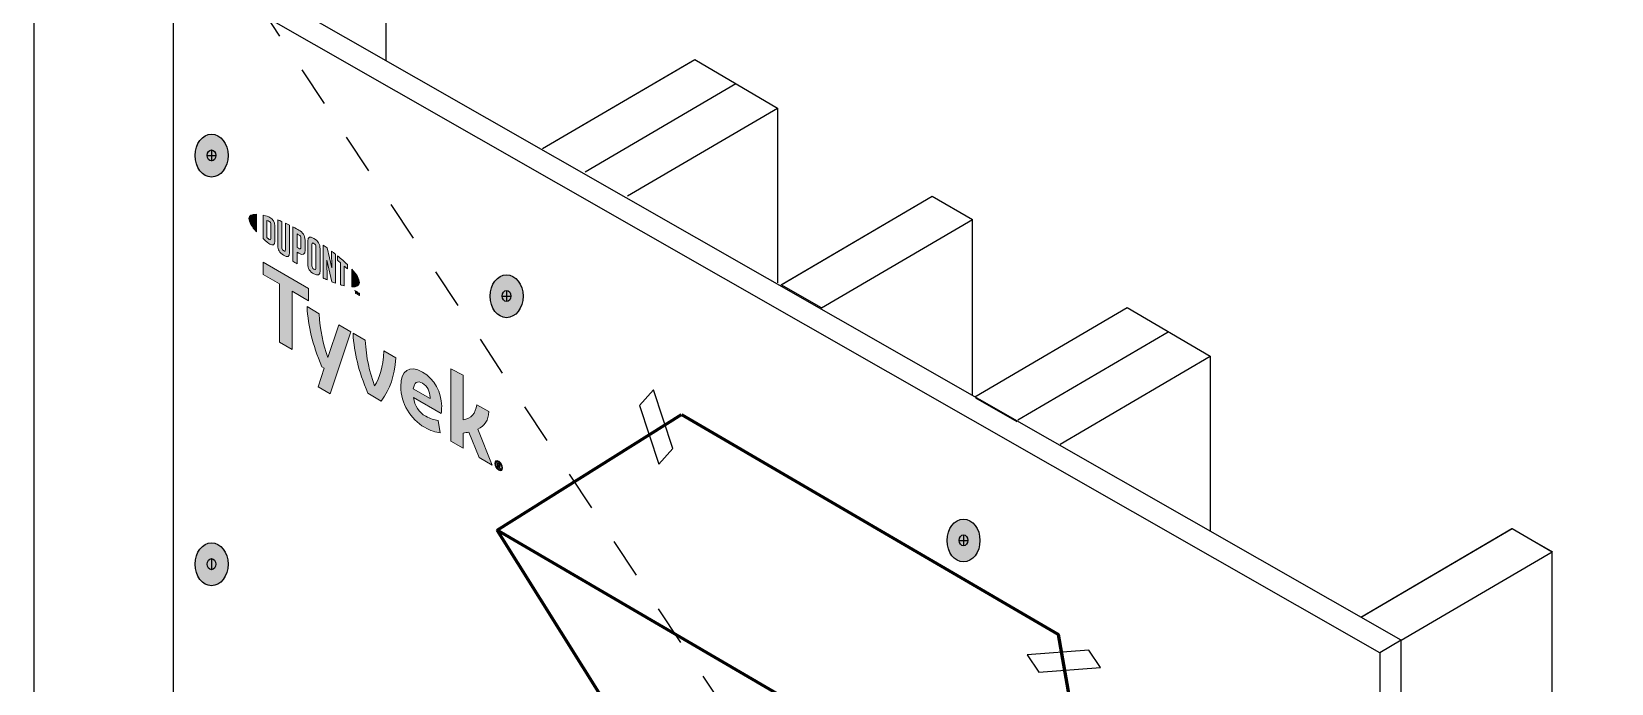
# Model space of a CAD drawing. Extents: x -1279 to 5791, y -3809 to 1769.
# Drawn here: x -821.6 to -469.6, y -1596.8 to -1451.6 of the extents above; entities that cross this region are included whole.
import ezdxf

# ---------------------------------------------------------------- set-up
doc = ezdxf.new("R2010")
doc.units = 0
doc.header["$MEASUREMENT"] = 0
doc.linetypes.add('AI-Linetype-28', pattern=[27, 18, -9])
doc.linetypes.add('AI-Linetype-30', pattern=[18, 9, -9])
for name, color, linetype, lineweight in [('G-ANNO-TTLB', 7, 'Continuous', 0), ('TYVEK', 7, 'Continuous', 0), ('X-REF - TRACED', 7, 'Continuous', 0)]:
    doc.layers.add(name, color=color, linetype=linetype, lineweight=lineweight)

# ---------------------------------------------------------------- blocks, each defined once
blk = doc.blocks.new('Block_166')
at = {"layer": 'TYVEK', "true_color": 0x003b71, "transparency": 33554687}
h = blk.add_hatch(color=156, dxfattribs=at)
h.dxf.hatch_style = 2
edge = h.paths.add_edge_path()
edge.add_ellipse((-781.47, -1479.2), major_axis=(0, 4.78), ratio=0.766948, start_angle=0, end_angle=360)
h = blk.add_hatch(color=156, dxfattribs=at)
h.dxf.hatch_style = 2
edge = h.paths.add_edge_path()
edge.add_ellipse((-715.75, -1510.53), major_axis=(0, 4.78), ratio=0.766948, start_angle=0, end_angle=360)
h = blk.add_hatch(color=156, dxfattribs=at)
h.dxf.hatch_style = 2
edge = h.paths.add_edge_path()
edge.add_ellipse((-613.96, -1564.95), major_axis=(0, 4.78), ratio=0.766948, start_angle=0, end_angle=360)
h = blk.add_hatch(color=156, dxfattribs=at)
h.dxf.hatch_style = 2
edge = h.paths.add_edge_path()
edge.add_ellipse((-781.47, -1570.25), major_axis=(0, 4.78), ratio=0.766948, start_angle=0, end_angle=360)
at = {"layer": 'TYVEK', "color": 18, "lineweight": 25, "true_color": 0x080808}
for p, q in [((-781.47, -1477.94), (-781.47, -1480.41)), ((-782.44, -1479.17), (-780.49, -1479.17)), ((-715.75, -1509.26), (-715.75, -1511.73)), ((-716.72, -1510.5), (-714.78, -1510.5)), ((-614.93, -1564.92), (-612.99, -1564.92)), ((-613.96, -1563.68), (-613.96, -1566.15)), ((-781.47, -1568.99), (-781.47, -1571.46))]:
    blk.add_line(p, q, dxfattribs=at)
at = {"layer": 'TYVEK', "color": 18, "lineweight": 25, "true_color": 0x000000}
for centre in [(-781.47, -1479.2), (-715.75, -1510.53), (-613.96, -1564.95), (-781.47, -1570.25)]:
    blk.add_ellipse(centre, major_axis=(0, 4.78), ratio=0.766948, dxfattribs=at)
at = {"layer": 'TYVEK', "color": 18, "lineweight": 25, "true_color": 0x080808}
for centre in [(-781.47, -1479.17), (-715.75, -1510.5), (-613.96, -1564.92), (-781.47, -1570.22)]:
    blk.add_ellipse(centre, major_axis=(0, 1.23), ratio=0.788846, dxfattribs=at)
blk = doc.blocks.new('Block_506')
at = {"layer": 'X-REF - TRACED', "true_color": 0x848484, "transparency": 33554687}
h = blk.add_hatch(color=252, dxfattribs=at)
h.dxf.hatch_style = 2
edge = h.paths.add_edge_path()
edge.add_spline(control_points=[(-773.14, -1493.25), (-773.14, -1493.97), (-772.53, -1495), (-771.46, -1496.2), (-771.46, -1496.2), (-771.46, -1492.26), (-771.46, -1492.26), (-772.53, -1492.22), (-773.14, -1492.53), (-773.14, -1493.25)], knot_values=[0, 0, 0, 0, 1, 1, 1, 2, 2, 2, 3, 3, 3, 3], degree=3, periodic=0)
h = blk.add_hatch(color=252, dxfattribs=at)
h.dxf.hatch_style = 2
edge = h.paths.add_edge_path()
edge.add_spline(control_points=[(-768.26, -1497.68), (-768.26, -1497.98), (-768.42, -1497.99), (-768.61, -1497.88), (-768.75, -1497.8), (-768.98, -1497.6), (-769.17, -1497.44), (-769.17, -1497.44), (-769.17, -1493.67), (-769.17, -1493.67), (-768.98, -1493.72), (-768.75, -1493.79), (-768.61, -1493.88), (-768.42, -1493.99), (-768.26, -1494.18), (-768.26, -1494.48), (-768.26, -1494.48), (-768.26, -1497.68), (-768.26, -1497.68)], knot_values=[0, 0, 0, 0, 1, 1, 1, 2, 2, 2, 3, 3, 3, 4, 4, 4, 5, 5, 5, 6, 6, 6, 6], degree=3, periodic=0)
edge = h.paths.add_edge_path()
edge.add_spline(control_points=[(-768.48, -1492.96), (-768.78, -1492.79), (-769.21, -1492.64), (-769.99, -1492.47), (-769.99, -1492.47), (-769.99, -1497.69), (-769.99, -1497.69), (-769.3, -1498.33), (-768.78, -1498.77), (-768.48, -1498.94), (-767.8, -1499.34), (-767.41, -1499.08), (-767.41, -1498.31), (-767.41, -1498.31), (-767.41, -1494.84), (-767.41, -1494.84), (-767.41, -1494.06), (-767.8, -1493.36), (-768.48, -1492.96)], knot_values=[0, 0, 0, 0, 1, 1, 1, 2, 2, 2, 3, 3, 3, 4, 4, 4, 5, 5, 5, 6, 6, 6, 6], degree=3, periodic=0)
h = blk.add_hatch(color=252, dxfattribs=at)
h.dxf.hatch_style = 2
edge = h.paths.add_edge_path()
edge.add_spline(control_points=[(-765.02, -1500.17), (-765.02, -1500.47), (-765.11, -1500.61), (-765.44, -1500.37), (-765.76, -1500.14), (-765.85, -1499.93), (-765.85, -1499.57), (-765.85, -1499.57), (-765.85, -1493.89), (-765.85, -1493.89), (-766.06, -1493.79), (-766.54, -1493.59), (-766.74, -1493.51), (-766.74, -1493.51), (-766.74, -1499.26), (-766.74, -1499.26), (-766.74, -1500.17), (-766.36, -1500.76), (-765.44, -1501.41), (-764.59, -1502.01), (-764.08, -1501.82), (-764.08, -1500.8), (-764.08, -1500.8), (-764.08, -1494.72), (-764.08, -1494.72), (-764.25, -1494.63), (-764.83, -1494.35), (-765.02, -1494.27), (-765.02, -1494.27), (-765.02, -1500.17), (-765.02, -1500.17)], knot_values=[0, 0, 0, 0, 1, 1, 1, 2, 2, 2, 3, 3, 3, 4, 4, 4, 5, 5, 5, 6, 6, 6, 7, 7, 7, 8, 8, 8, 9, 9, 9, 10, 10, 10, 10], degree=3, periodic=0)
h = blk.add_hatch(color=252, dxfattribs=at)
h.dxf.hatch_style = 2
edge = h.paths.add_edge_path()
edge.add_spline(control_points=[(-761.6, -1499.64), (-761.6, -1499.97), (-761.7, -1500.08), (-762.08, -1499.86), (-762.08, -1499.86), (-762.41, -1499.67), (-762.41, -1499.67), (-762.41, -1499.67), (-762.41, -1496.65), (-762.41, -1496.65), (-762.26, -1496.73), (-762.18, -1496.77), (-762.09, -1496.82), (-761.68, -1497.06), (-761.6, -1497.29), (-761.6, -1497.62), (-761.6, -1497.62), (-761.6, -1499.64), (-761.6, -1499.64)], knot_values=[0, 0, 0, 0, 1, 1, 1, 2, 2, 2, 3, 3, 3, 4, 4, 4, 5, 5, 5, 6, 6, 6, 6], degree=3, periodic=0)
edge = h.paths.add_edge_path()
edge.add_spline(control_points=[(-762.04, -1495.78), (-762.2, -1495.69), (-762.8, -1495.37), (-763.35, -1495.09), (-763.35, -1495.09), (-763.35, -1502.74), (-763.35, -1502.74), (-763.16, -1502.86), (-762.67, -1503.17), (-762.41, -1503.33), (-762.41, -1503.33), (-762.41, -1500.74), (-762.41, -1500.74), (-762.41, -1500.74), (-762.04, -1500.95), (-762.04, -1500.95), (-761.06, -1501.51), (-760.65, -1501.24), (-760.65, -1500.27), (-760.65, -1500.27), (-760.65, -1498.01), (-760.65, -1498.01), (-760.65, -1497.06), (-761.11, -1496.32), (-762.04, -1495.78)], knot_values=[0, 0, 0, 0, 1, 1, 1, 2, 2, 2, 3, 3, 3, 4, 4, 4, 5, 5, 5, 6, 6, 6, 7, 7, 7, 8, 8, 8, 8], degree=3, periodic=0)
h = blk.add_hatch(color=252, dxfattribs=at)
h.dxf.hatch_style = 2
edge = h.paths.add_edge_path()
edge.add_spline(control_points=[(-758.25, -1504.25), (-758.25, -1504.55), (-758.33, -1504.66), (-758.67, -1504.48), (-759.01, -1504.29), (-759.1, -1504.07), (-759.1, -1503.75), (-759.1, -1503.75), (-759.1, -1498.98), (-759.1, -1498.98), (-759.1, -1498.67), (-759.01, -1498.55), (-758.67, -1498.76), (-758.33, -1498.96), (-758.25, -1499.17), (-758.25, -1499.48), (-758.25, -1499.48), (-758.25, -1504.25), (-758.25, -1504.25)], knot_values=[0, 0, 0, 0, 1, 1, 1, 2, 2, 2, 3, 3, 3, 4, 4, 4, 5, 5, 5, 6, 6, 6, 6], degree=3, periodic=0)
edge = h.paths.add_edge_path()
edge.add_spline(control_points=[(-758.67, -1497.69), (-759.54, -1497.14), (-760.05, -1497.28), (-760.05, -1498.29), (-760.05, -1498.29), (-760.05, -1503.29), (-760.05, -1503.29), (-760.05, -1504.36), (-759.58, -1505.07), (-758.67, -1505.55), (-757.77, -1506.03), (-757.3, -1505.9), (-757.3, -1504.77), (-757.3, -1504.77), (-757.3, -1499.99), (-757.3, -1499.99), (-757.3, -1498.92), (-757.72, -1498.29), (-758.67, -1497.69)], knot_values=[0, 0, 0, 0, 1, 1, 1, 2, 2, 2, 3, 3, 3, 4, 4, 4, 5, 5, 5, 6, 6, 6, 6], degree=3, periodic=0)
h = blk.add_hatch(color=252, dxfattribs=at)
h.dxf.hatch_style = 2
edge = h.paths.add_edge_path()
edge.add_spline(control_points=[(-754.7, -1504.24), (-754.7, -1504.24), (-755.74, -1499.75), (-755.74, -1499.75), (-756.02, -1499.55), (-756.36, -1499.31), (-756.62, -1499.13), (-756.62, -1499.13), (-756.62, -1506.47), (-756.62, -1506.47), (-756.44, -1506.56), (-755.97, -1506.77), (-755.72, -1506.87), (-755.72, -1506.87), (-755.8, -1502.5), (-755.8, -1502.5), (-755.8, -1502.5), (-754.7, -1507.3), (-754.7, -1507.3), (-754.46, -1507.39), (-754.12, -1507.52), (-753.89, -1507.6), (-753.89, -1507.6), (-753.89, -1501.15), (-753.89, -1501.15), (-754.13, -1500.96), (-754.55, -1500.63), (-754.76, -1500.48), (-754.76, -1500.48), (-754.7, -1504.24), (-754.7, -1504.24)], knot_values=[0, 0, 0, 0, 1, 1, 1, 2, 2, 2, 3, 3, 3, 4, 4, 4, 5, 5, 5, 6, 6, 6, 7, 7, 7, 8, 8, 8, 9, 9, 9, 10, 10, 10, 10], degree=3, periodic=0)
h = blk.add_hatch(color=252, dxfattribs=at)
h.dxf.hatch_style = 2
edge = h.paths.add_edge_path()
edge.add_spline(control_points=[(-753.43, -1502.54), (-753.2, -1502.72), (-752.97, -1502.91), (-752.75, -1503.09), (-752.75, -1503.09), (-752.75, -1507.98), (-752.75, -1507.98), (-752.54, -1508.04), (-752.16, -1508.15), (-751.91, -1508.21), (-751.91, -1508.21), (-751.91, -1503.81), (-751.91, -1503.81), (-751.66, -1504.02), (-751.43, -1504.23), (-751.22, -1504.42), (-751.22, -1504.42), (-751.22, -1503.48), (-751.22, -1503.48), (-751.89, -1502.83), (-752.6, -1502.2), (-753.43, -1501.52), (-753.43, -1501.52), (-753.43, -1502.54), (-753.43, -1502.54)], knot_values=[0, 0, 0, 0, 1, 1, 1, 2, 2, 2, 3, 3, 3, 4, 4, 4, 5, 5, 5, 6, 6, 6, 7, 7, 7, 8, 8, 8, 8], degree=3, periodic=0)
h = blk.add_hatch(color=252, dxfattribs=at)
h.dxf.hatch_style = 2
edge = h.paths.add_edge_path()
edge.add_spline(control_points=[(-748.54, -1507.46), (-748.54, -1508.18), (-749.15, -1508.5), (-750.21, -1508.47), (-750.21, -1508.47), (-750.21, -1504.52), (-750.21, -1504.52), (-749.15, -1505.72), (-748.54, -1506.74), (-748.54, -1507.46)], knot_values=[0, 0, 0, 0, 1, 1, 1, 2, 2, 2, 3, 3, 3, 3], degree=3, periodic=0)
h = blk.add_hatch(color=252, dxfattribs=at)
h.dxf.hatch_style = 2
edge = h.paths.add_edge_path()
edge.add_spline(control_points=[(-749.03, -1509.54), (-749.03, -1509.54), (-748.93, -1509.6), (-748.93, -1509.6), (-748.93, -1509.6), (-748.78, -1509.96), (-748.78, -1509.96), (-748.78, -1509.96), (-748.63, -1509.77), (-748.63, -1509.77), (-748.63, -1509.77), (-748.54, -1509.83), (-748.54, -1509.83), (-748.54, -1509.83), (-748.54, -1510.4), (-748.54, -1510.4), (-748.54, -1510.4), (-748.63, -1510.35), (-748.63, -1510.35), (-748.63, -1510.35), (-748.63, -1509.94), (-748.63, -1509.94), (-748.63, -1509.94), (-748.78, -1510.12), (-748.78, -1510.12), (-748.78, -1510.12), (-748.79, -1510.12), (-748.79, -1510.12), (-748.79, -1510.12), (-748.94, -1509.76), (-748.94, -1509.76), (-748.94, -1509.76), (-748.94, -1510.16), (-748.94, -1510.16), (-748.94, -1510.16), (-749.03, -1510.11), (-749.03, -1510.11), (-749.03, -1510.11), (-749.03, -1509.54), (-749.03, -1509.54)], knot_values=[0, 0, 0, 0, 1, 1, 1, 2, 2, 2, 3, 3, 3, 4, 4, 4, 5, 5, 5, 6, 6, 6, 7, 7, 7, 8, 8, 8, 9, 9, 9, 10, 10, 10, 11, 11, 11, 12, 12, 12, 13, 13, 13, 13], degree=3, periodic=0)
edge = h.paths.add_edge_path()
edge.add_spline(control_points=[(-749.39, -1509.44), (-749.39, -1509.44), (-749.54, -1509.35), (-749.54, -1509.35), (-749.54, -1509.35), (-749.54, -1509.25), (-749.54, -1509.25), (-749.54, -1509.25), (-749.14, -1509.48), (-749.14, -1509.48), (-749.14, -1509.48), (-749.14, -1509.58), (-749.14, -1509.58), (-749.14, -1509.58), (-749.29, -1509.49), (-749.29, -1509.49), (-749.29, -1509.49), (-749.29, -1509.96), (-749.29, -1509.96), (-749.29, -1509.96), (-749.39, -1509.91), (-749.39, -1509.91), (-749.39, -1509.91), (-749.39, -1509.44), (-749.39, -1509.44)], knot_values=[0, 0, 0, 0, 1, 1, 1, 2, 2, 2, 3, 3, 3, 4, 4, 4, 5, 5, 5, 6, 6, 6, 7, 7, 7, 8, 8, 8, 8], degree=3, periodic=0)
at = {"layer": 'X-REF - TRACED'}
for points, knots in [([(-773.14, -1493.25), (-773.14, -1493.97), (-772.53, -1495), (-771.46, -1496.2), (-771.46, -1496.2), (-771.46, -1492.26), (-771.46, -1492.26), (-772.53, -1492.22), (-773.14, -1492.53), (-773.14, -1493.25)], [0, 0, 0, 0, 1, 1, 1, 2, 2, 2, 3, 3, 3, 3]), ([(-768.48, -1492.96), (-768.78, -1492.79), (-769.21, -1492.64), (-769.99, -1492.47), (-769.99, -1492.47), (-769.99, -1497.69), (-769.99, -1497.69), (-769.3, -1498.33), (-768.78, -1498.77), (-768.48, -1498.94), (-767.8, -1499.34), (-767.41, -1499.08), (-767.41, -1498.31), (-767.41, -1498.31), (-767.41, -1494.84), (-767.41, -1494.84), (-767.41, -1494.06), (-767.8, -1493.36), (-768.48, -1492.96)], [0, 0, 0, 0, 1, 1, 1, 2, 2, 2, 3, 3, 3, 4, 4, 4, 5, 5, 5, 6, 6, 6, 6]), ([(-768.26, -1497.68), (-768.26, -1497.98), (-768.42, -1497.99), (-768.61, -1497.88), (-768.75, -1497.8), (-768.98, -1497.6), (-769.17, -1497.44), (-769.17, -1497.44), (-769.17, -1493.67), (-769.17, -1493.67), (-768.98, -1493.72), (-768.75, -1493.79), (-768.61, -1493.88), (-768.42, -1493.99), (-768.26, -1494.18), (-768.26, -1494.48), (-768.26, -1494.48), (-768.26, -1497.68), (-768.26, -1497.68)], [0, 0, 0, 0, 1, 1, 1, 2, 2, 2, 3, 3, 3, 4, 4, 4, 5, 5, 5, 6, 6, 6, 6]), ([(-765.02, -1500.17), (-765.02, -1500.47), (-765.11, -1500.61), (-765.44, -1500.37), (-765.76, -1500.14), (-765.85, -1499.93), (-765.85, -1499.57), (-765.85, -1499.57), (-765.85, -1493.89), (-765.85, -1493.89), (-766.06, -1493.79), (-766.54, -1493.59), (-766.74, -1493.51), (-766.74, -1493.51), (-766.74, -1499.26), (-766.74, -1499.26), (-766.74, -1500.17), (-766.36, -1500.76), (-765.44, -1501.41), (-764.59, -1502.01), (-764.08, -1501.82), (-764.08, -1500.8), (-764.08, -1500.8), (-764.08, -1494.72), (-764.08, -1494.72), (-764.25, -1494.63), (-764.83, -1494.35), (-765.02, -1494.27), (-765.02, -1494.27), (-765.02, -1500.17), (-765.02, -1500.17)], [0, 0, 0, 0, 1, 1, 1, 2, 2, 2, 3, 3, 3, 4, 4, 4, 5, 5, 5, 6, 6, 6, 7, 7, 7, 8, 8, 8, 9, 9, 9, 10, 10, 10, 10]), ([(-762.04, -1495.78), (-762.2, -1495.69), (-762.8, -1495.37), (-763.35, -1495.09), (-763.35, -1495.09), (-763.35, -1502.74), (-763.35, -1502.74), (-763.16, -1502.86), (-762.67, -1503.17), (-762.41, -1503.33), (-762.41, -1503.33), (-762.41, -1500.74), (-762.41, -1500.74), (-762.41, -1500.74), (-762.04, -1500.95), (-762.04, -1500.95), (-761.06, -1501.51), (-760.65, -1501.24), (-760.65, -1500.27), (-760.65, -1500.27), (-760.65, -1498.01), (-760.65, -1498.01), (-760.65, -1497.06), (-761.11, -1496.32), (-762.04, -1495.78)], [0, 0, 0, 0, 1, 1, 1, 2, 2, 2, 3, 3, 3, 4, 4, 4, 5, 5, 5, 6, 6, 6, 7, 7, 7, 8, 8, 8, 8]), ([(-761.6, -1499.64), (-761.6, -1499.97), (-761.7, -1500.08), (-762.08, -1499.86), (-762.08, -1499.86), (-762.41, -1499.67), (-762.41, -1499.67), (-762.41, -1499.67), (-762.41, -1496.65), (-762.41, -1496.65), (-762.26, -1496.73), (-762.18, -1496.77), (-762.09, -1496.82), (-761.68, -1497.06), (-761.6, -1497.29), (-761.6, -1497.62), (-761.6, -1497.62), (-761.6, -1499.64), (-761.6, -1499.64)], [0, 0, 0, 0, 1, 1, 1, 2, 2, 2, 3, 3, 3, 4, 4, 4, 5, 5, 5, 6, 6, 6, 6]), ([(-758.67, -1497.69), (-759.54, -1497.14), (-760.05, -1497.28), (-760.05, -1498.29), (-760.05, -1498.29), (-760.05, -1503.29), (-760.05, -1503.29), (-760.05, -1504.36), (-759.58, -1505.07), (-758.67, -1505.55), (-757.77, -1506.03), (-757.3, -1505.9), (-757.3, -1504.77), (-757.3, -1504.77), (-757.3, -1499.99), (-757.3, -1499.99), (-757.3, -1498.92), (-757.72, -1498.29), (-758.67, -1497.69)], [0, 0, 0, 0, 1, 1, 1, 2, 2, 2, 3, 3, 3, 4, 4, 4, 5, 5, 5, 6, 6, 6, 6]), ([(-758.25, -1504.25), (-758.25, -1504.55), (-758.33, -1504.66), (-758.67, -1504.48), (-759.01, -1504.29), (-759.1, -1504.07), (-759.1, -1503.75), (-759.1, -1503.75), (-759.1, -1498.98), (-759.1, -1498.98), (-759.1, -1498.67), (-759.01, -1498.55), (-758.67, -1498.76), (-758.33, -1498.96), (-758.25, -1499.17), (-758.25, -1499.48), (-758.25, -1499.48), (-758.25, -1504.25), (-758.25, -1504.25)], [0, 0, 0, 0, 1, 1, 1, 2, 2, 2, 3, 3, 3, 4, 4, 4, 5, 5, 5, 6, 6, 6, 6]), ([(-754.7, -1504.24), (-754.7, -1504.24), (-755.74, -1499.75), (-755.74, -1499.75), (-756.02, -1499.55), (-756.36, -1499.31), (-756.62, -1499.13), (-756.62, -1499.13), (-756.62, -1506.47), (-756.62, -1506.47), (-756.44, -1506.56), (-755.97, -1506.77), (-755.72, -1506.87), (-755.72, -1506.87), (-755.8, -1502.5), (-755.8, -1502.5), (-755.8, -1502.5), (-754.7, -1507.3), (-754.7, -1507.3), (-754.46, -1507.39), (-754.12, -1507.52), (-753.89, -1507.6), (-753.89, -1507.6), (-753.89, -1501.15), (-753.89, -1501.15), (-754.13, -1500.96), (-754.55, -1500.63), (-754.76, -1500.48), (-754.76, -1500.48), (-754.7, -1504.24), (-754.7, -1504.24)], [0, 0, 0, 0, 1, 1, 1, 2, 2, 2, 3, 3, 3, 4, 4, 4, 5, 5, 5, 6, 6, 6, 7, 7, 7, 8, 8, 8, 9, 9, 9, 10, 10, 10, 10]), ([(-753.43, -1502.54), (-753.2, -1502.72), (-752.97, -1502.91), (-752.75, -1503.09), (-752.75, -1503.09), (-752.75, -1507.98), (-752.75, -1507.98), (-752.54, -1508.04), (-752.16, -1508.15), (-751.91, -1508.21), (-751.91, -1508.21), (-751.91, -1503.81), (-751.91, -1503.81), (-751.66, -1504.02), (-751.43, -1504.23), (-751.22, -1504.42), (-751.22, -1504.42), (-751.22, -1503.48), (-751.22, -1503.48), (-751.89, -1502.83), (-752.6, -1502.2), (-753.43, -1501.52), (-753.43, -1501.52), (-753.43, -1502.54), (-753.43, -1502.54)], [0, 0, 0, 0, 1, 1, 1, 2, 2, 2, 3, 3, 3, 4, 4, 4, 5, 5, 5, 6, 6, 6, 7, 7, 7, 8, 8, 8, 8]), ([(-748.54, -1507.46), (-748.54, -1508.18), (-749.15, -1508.5), (-750.21, -1508.47), (-750.21, -1508.47), (-750.21, -1504.52), (-750.21, -1504.52), (-749.15, -1505.72), (-748.54, -1506.74), (-748.54, -1507.46)], [0, 0, 0, 0, 1, 1, 1, 2, 2, 2, 3, 3, 3, 3]), ([(-749.39, -1509.44), (-749.39, -1509.44), (-749.54, -1509.35), (-749.54, -1509.35), (-749.54, -1509.35), (-749.54, -1509.25), (-749.54, -1509.25), (-749.54, -1509.25), (-749.14, -1509.48), (-749.14, -1509.48), (-749.14, -1509.48), (-749.14, -1509.58), (-749.14, -1509.58), (-749.14, -1509.58), (-749.29, -1509.49), (-749.29, -1509.49), (-749.29, -1509.49), (-749.29, -1509.96), (-749.29, -1509.96), (-749.29, -1509.96), (-749.39, -1509.91), (-749.39, -1509.91), (-749.39, -1509.91), (-749.39, -1509.44), (-749.39, -1509.44)], [0, 0, 0, 0, 1, 1, 1, 2, 2, 2, 3, 3, 3, 4, 4, 4, 5, 5, 5, 6, 6, 6, 7, 7, 7, 8, 8, 8, 8]), ([(-749.03, -1509.54), (-749.03, -1509.54), (-748.93, -1509.6), (-748.93, -1509.6), (-748.93, -1509.6), (-748.78, -1509.96), (-748.78, -1509.96), (-748.78, -1509.96), (-748.63, -1509.77), (-748.63, -1509.77), (-748.63, -1509.77), (-748.54, -1509.83), (-748.54, -1509.83), (-748.54, -1509.83), (-748.54, -1510.4), (-748.54, -1510.4), (-748.54, -1510.4), (-748.63, -1510.35), (-748.63, -1510.35), (-748.63, -1510.35), (-748.63, -1509.94), (-748.63, -1509.94), (-748.63, -1509.94), (-748.78, -1510.12), (-748.78, -1510.12), (-748.78, -1510.12), (-748.79, -1510.12), (-748.79, -1510.12), (-748.79, -1510.12), (-748.94, -1509.76), (-748.94, -1509.76), (-748.94, -1509.76), (-748.94, -1510.16), (-748.94, -1510.16), (-748.94, -1510.16), (-749.03, -1510.11), (-749.03, -1510.11), (-749.03, -1510.11), (-749.03, -1509.54), (-749.03, -1509.54)], [0, 0, 0, 0, 1, 1, 1, 2, 2, 2, 3, 3, 3, 4, 4, 4, 5, 5, 5, 6, 6, 6, 7, 7, 7, 8, 8, 8, 9, 9, 9, 10, 10, 10, 11, 11, 11, 12, 12, 12, 13, 13, 13, 13])]:
    blk.add_open_spline(points, degree=3, knots=knots, dxfattribs=at)
blk = doc.blocks.new('Block_510')
at = {"layer": 'X-REF - TRACED', "true_color": 0x848484, "transparency": 33554687}
h = blk.add_hatch(color=252, dxfattribs=at)
h.dxf.hatch_style = 2
h.paths.add_polyline_path([(-759.89, -1508.78), (-769.99, -1502.95), (-769.99, -1505.7), (-766.34, -1507.8), (-766.34, -1520.8), (-763.53, -1522.42), (-763.53, -1509.42), (-759.89, -1511.53)])
h = blk.add_hatch(color=252, dxfattribs=at)
h.dxf.hatch_style = 2
edge = h.paths.add_edge_path()
edge.add_spline(control_points=[(-743.1, -1522.73), (-743.27, -1526.47), (-744.02, -1528.65), (-745.17, -1530.52), (-746.29, -1527.34), (-747.02, -1524.31), (-747.23, -1520.34), (-747.23, -1520.34), (-749.96, -1518.76), (-749.96, -1518.76), (-749.67, -1523.45), (-748.78, -1526.86), (-746.67, -1532.16), (-746.67, -1532.16), (-743.66, -1533.89), (-743.66, -1533.89), (-741.62, -1531), (-740.78, -1528.58), (-740.39, -1524.29), (-740.39, -1524.29), (-743.1, -1522.73), (-743.1, -1522.73)], knot_values=[0, 0, 0, 0, 1, 1, 1, 2, 2, 2, 3, 3, 3, 4, 4, 4, 5, 5, 5, 6, 6, 6, 7, 7, 7, 7], degree=3, periodic=0)
h = blk.add_hatch(color=252, dxfattribs=at)
h.dxf.hatch_style = 2
edge = h.paths.add_edge_path()
edge.add_spline(control_points=[(-736.53, -1531.18), (-736.53, -1531.18), (-732.8, -1533.33), (-732.8, -1533.33), (-732.8, -1533.33), (-732.8, -1533.06), (-732.8, -1533.06), (-732.8, -1531.8), (-733.39, -1530.54), (-734.47, -1529.91), (-735.6, -1529.26), (-736.35, -1529.75), (-736.53, -1531.18)], knot_values=[0, 0, 0, 0, 1, 1, 1, 2, 2, 2, 3, 3, 3, 4, 4, 4, 4], degree=3, periodic=0)
edge = h.paths.add_edge_path()
edge.add_spline(control_points=[(-730.58, -1540.95), (-731.45, -1540.9), (-732.72, -1540.48), (-734.02, -1539.73), (-737.17, -1537.91), (-739.33, -1534.37), (-739.33, -1530.64), (-739.33, -1527.06), (-737.35, -1525.78), (-734.47, -1527.44), (-731.9, -1528.92), (-730.21, -1531.99), (-730.21, -1535), (-730.21, -1535.68), (-730.25, -1536.24), (-730.29, -1536.66), (-730.29, -1536.66), (-736.49, -1533.09), (-736.49, -1533.09), (-736.23, -1535.03), (-735.31, -1536.37), (-733.74, -1537.28), (-732.78, -1537.84), (-731.86, -1538.12), (-731.01, -1538.2), (-731.01, -1538.2), (-730.58, -1540.95), (-730.58, -1540.95)], knot_values=[0, 0, 0, 0, 1, 1, 1, 2, 2, 2, 3, 3, 3, 4, 4, 4, 5, 5, 5, 6, 6, 6, 7, 7, 7, 8, 8, 8, 9, 9, 9, 9], degree=3, periodic=0)
h = blk.add_hatch(color=252, dxfattribs=at)
h.dxf.hatch_style = 2
edge = h.paths.add_edge_path()
edge.add_spline(control_points=[(-722.19, -1540.15), (-722.19, -1540.15), (-718.93, -1548.17), (-718.93, -1548.17), (-718.93, -1548.17), (-721.87, -1546.47), (-721.87, -1546.47), (-721.87, -1546.47), (-724.13, -1540.78), (-724.13, -1540.78), (-724.54, -1540.88), (-724.97, -1540.97), (-725.44, -1541.04), (-725.44, -1541.04), (-725.44, -1544.41), (-725.44, -1544.41), (-725.44, -1544.41), (-728.15, -1542.85), (-728.15, -1542.85), (-728.15, -1542.85), (-728.15, -1526.72), (-728.15, -1526.72), (-728.15, -1526.72), (-725.44, -1528.13), (-725.44, -1528.13), (-725.44, -1528.13), (-725.44, -1538.05), (-725.44, -1538.05), (-723.6, -1537.74), (-722.7, -1536.69), (-722.38, -1534.69), (-722.38, -1534.69), (-719.7, -1536.24), (-719.7, -1536.24), (-719.76, -1538.14), (-720.62, -1539.37), (-722.19, -1540.15)], knot_values=[0, 0, 0, 0, 1, 1, 1, 2, 2, 2, 3, 3, 3, 4, 4, 4, 5, 5, 5, 6, 6, 6, 7, 7, 7, 8, 8, 8, 9, 9, 9, 10, 10, 10, 11, 11, 11, 12, 12, 12, 12], degree=3, periodic=0)
at = {"layer": 'X-REF - TRACED'}
blk.add_lwpolyline([(-759.89, -1508.78), (-769.99, -1502.95), (-769.99, -1505.7), (-766.34, -1507.8), (-766.34, -1520.8), (-763.53, -1522.42), (-763.53, -1509.42), (-759.89, -1511.53)], close=True, dxfattribs=at)
for points, knots in [([(-743.1, -1522.73), (-743.27, -1526.47), (-744.02, -1528.65), (-745.17, -1530.52), (-746.29, -1527.34), (-747.02, -1524.31), (-747.23, -1520.34), (-747.23, -1520.34), (-749.96, -1518.76), (-749.96, -1518.76), (-749.67, -1523.45), (-748.78, -1526.86), (-746.67, -1532.16), (-746.67, -1532.16), (-743.66, -1533.89), (-743.66, -1533.89), (-741.62, -1531), (-740.78, -1528.58), (-740.39, -1524.29), (-740.39, -1524.29), (-743.1, -1522.73), (-743.1, -1522.73)], [0, 0, 0, 0, 1, 1, 1, 2, 2, 2, 3, 3, 3, 4, 4, 4, 5, 5, 5, 6, 6, 6, 7, 7, 7, 7]), ([(-730.58, -1540.95), (-731.45, -1540.9), (-732.72, -1540.48), (-734.02, -1539.73), (-737.17, -1537.91), (-739.33, -1534.37), (-739.33, -1530.64), (-739.33, -1527.06), (-737.35, -1525.78), (-734.47, -1527.44), (-731.9, -1528.92), (-730.21, -1531.99), (-730.21, -1535), (-730.21, -1535.68), (-730.25, -1536.24), (-730.29, -1536.66), (-730.29, -1536.66), (-736.49, -1533.09), (-736.49, -1533.09), (-736.23, -1535.03), (-735.31, -1536.37), (-733.74, -1537.28), (-732.78, -1537.84), (-731.86, -1538.12), (-731.01, -1538.2), (-731.01, -1538.2), (-730.58, -1540.95), (-730.58, -1540.95)], [0, 0, 0, 0, 1, 1, 1, 2, 2, 2, 3, 3, 3, 4, 4, 4, 5, 5, 5, 6, 6, 6, 7, 7, 7, 8, 8, 8, 9, 9, 9, 9]), ([(-722.19, -1540.15), (-722.19, -1540.15), (-718.93, -1548.17), (-718.93, -1548.17), (-718.93, -1548.17), (-721.87, -1546.47), (-721.87, -1546.47), (-721.87, -1546.47), (-724.13, -1540.78), (-724.13, -1540.78), (-724.54, -1540.88), (-724.97, -1540.97), (-725.44, -1541.04), (-725.44, -1541.04), (-725.44, -1544.41), (-725.44, -1544.41), (-725.44, -1544.41), (-728.15, -1542.85), (-728.15, -1542.85), (-728.15, -1542.85), (-728.15, -1526.72), (-728.15, -1526.72), (-728.15, -1526.72), (-725.44, -1528.13), (-725.44, -1528.13), (-725.44, -1528.13), (-725.44, -1538.05), (-725.44, -1538.05), (-723.6, -1537.74), (-722.7, -1536.69), (-722.38, -1534.69), (-722.38, -1534.69), (-719.7, -1536.24), (-719.7, -1536.24), (-719.76, -1538.14), (-720.62, -1539.37), (-722.19, -1540.15)], [0, 0, 0, 0, 1, 1, 1, 2, 2, 2, 3, 3, 3, 4, 4, 4, 5, 5, 5, 6, 6, 6, 7, 7, 7, 8, 8, 8, 9, 9, 9, 10, 10, 10, 11, 11, 11, 12, 12, 12, 12]), ([(-736.53, -1531.18), (-736.53, -1531.18), (-732.8, -1533.33), (-732.8, -1533.33), (-732.8, -1533.33), (-732.8, -1533.06), (-732.8, -1533.06), (-732.8, -1531.8), (-733.39, -1530.54), (-734.47, -1529.91), (-735.6, -1529.26), (-736.35, -1529.75), (-736.53, -1531.18)], [0, 0, 0, 0, 1, 1, 1, 2, 2, 2, 3, 3, 3, 4, 4, 4, 4])]:
    blk.add_open_spline(points, degree=3, knots=knots, dxfattribs=at)
blk = doc.blocks.new('Block_509')
at = {"layer": 'X-REF - TRACED', "true_color": 0x848484, "transparency": 33554687}
h = blk.add_hatch(color=252, dxfattribs=at)
h.dxf.hatch_style = 2
edge = h.paths.add_edge_path()
edge.add_spline(control_points=[(-753.15, -1516.92), (-753.15, -1516.92), (-755.58, -1524.17), (-755.58, -1524.17), (-756.61, -1521.14), (-757.28, -1518.21), (-757.49, -1514.42), (-757.49, -1514.42), (-760.21, -1512.84), (-760.21, -1512.84), (-759.92, -1517.53), (-759.04, -1520.94), (-756.92, -1526.24), (-756.92, -1526.24), (-756.37, -1526.55), (-756.37, -1526.55), (-756.37, -1526.55), (-757.76, -1530.69), (-757.76, -1530.69), (-757.76, -1530.69), (-755.06, -1532.26), (-755.06, -1532.26), (-755.06, -1532.26), (-750.44, -1518.49), (-750.44, -1518.49), (-750.44, -1518.49), (-753.15, -1516.92), (-753.15, -1516.92)], knot_values=[0, 0, 0, 0, 1, 1, 1, 2, 2, 2, 3, 3, 3, 4, 4, 4, 5, 5, 5, 6, 6, 6, 7, 7, 7, 8, 8, 8, 9, 9, 9, 9], degree=3, periodic=0)
at = {"layer": 'X-REF - TRACED'}
blk.add_open_spline([(-753.15, -1516.92), (-753.15, -1516.92), (-755.58, -1524.17), (-755.58, -1524.17), (-756.61, -1521.14), (-757.28, -1518.21), (-757.49, -1514.42), (-757.49, -1514.42), (-760.21, -1512.84), (-760.21, -1512.84), (-759.92, -1517.53), (-759.04, -1520.94), (-756.92, -1526.24), (-756.92, -1526.24), (-756.37, -1526.55), (-756.37, -1526.55), (-756.37, -1526.55), (-757.76, -1530.69), (-757.76, -1530.69), (-757.76, -1530.69), (-755.06, -1532.26), (-755.06, -1532.26), (-755.06, -1532.26), (-750.44, -1518.49), (-750.44, -1518.49), (-750.44, -1518.49), (-753.15, -1516.92), (-753.15, -1516.92)], degree=3, knots=[0, 0, 0, 0, 1, 1, 1, 2, 2, 2, 3, 3, 3, 4, 4, 4, 5, 5, 5, 6, 6, 6, 7, 7, 7, 8, 8, 8, 9, 9, 9, 9], dxfattribs=at)
blk.add_blockref('Block_510', (0, 0), dxfattribs=at)
blk = doc.blocks.new('Block_511')
at = {"layer": 'X-REF - TRACED', "true_color": 0x848484, "transparency": 33554687}
h = blk.add_hatch(color=252, dxfattribs=at)
h.dxf.hatch_style = 2
edge = h.paths.add_edge_path()
edge.add_spline(control_points=[(-717.63, -1547.86), (-717.63, -1547.86), (-717.63, -1548.15), (-717.63, -1548.15), (-717.63, -1548.15), (-717.52, -1548.22), (-717.52, -1548.22), (-717.41, -1548.28), (-717.35, -1548.28), (-717.35, -1548.17), (-717.35, -1548.06), (-717.41, -1547.99), (-717.52, -1547.92), (-717.52, -1547.92), (-717.63, -1547.86), (-717.63, -1547.86)], knot_values=[0, 0, 0, 0, 1, 1, 1, 2, 2, 2, 3, 3, 3, 4, 4, 4, 5, 5, 5, 5], degree=3, periodic=0)
edge = h.paths.add_edge_path()
edge.add_spline(control_points=[(-717.83, -1547.56), (-717.83, -1547.56), (-717.52, -1547.74), (-717.52, -1547.74), (-717.29, -1547.87), (-717.17, -1548.07), (-717.17, -1548.27), (-717.17, -1548.42), (-717.23, -1548.49), (-717.34, -1548.47), (-717.28, -1548.63), (-717.21, -1548.8), (-717.11, -1548.99), (-717.11, -1548.99), (-717.34, -1548.86), (-717.34, -1548.86), (-717.42, -1548.69), (-717.48, -1548.54), (-717.53, -1548.39), (-717.53, -1548.39), (-717.63, -1548.34), (-717.63, -1548.34), (-717.63, -1548.34), (-717.63, -1548.69), (-717.63, -1548.69), (-717.63, -1548.69), (-717.83, -1548.58), (-717.83, -1548.58), (-717.83, -1548.58), (-717.83, -1547.56), (-717.83, -1547.56)], knot_values=[0, 0, 0, 0, 1, 1, 1, 2, 2, 2, 3, 3, 3, 4, 4, 4, 5, 5, 5, 6, 6, 6, 7, 7, 7, 8, 8, 8, 9, 9, 9, 10, 10, 10, 10], degree=3, periodic=0)
edge = h.paths.add_edge_path()
edge.add_spline(control_points=[(-717.51, -1547.48), (-717.94, -1547.23), (-718.18, -1547.38), (-718.18, -1547.88), (-718.18, -1548.39), (-717.94, -1548.81), (-717.51, -1549.06), (-717.09, -1549.3), (-716.84, -1549.17), (-716.84, -1548.66), (-716.84, -1548.15), (-717.09, -1547.72), (-717.51, -1547.48)], knot_values=[0, 0, 0, 0, 1, 1, 1, 2, 2, 2, 3, 3, 3, 4, 4, 4, 4], degree=3, periodic=0)
edge = h.paths.add_edge_path()
edge.add_spline(control_points=[(-717.51, -1547.28), (-716.99, -1547.58), (-716.64, -1548.17), (-716.64, -1548.77), (-716.64, -1549.38), (-716.99, -1549.56), (-717.51, -1549.26), (-718.04, -1548.95), (-718.38, -1548.37), (-718.38, -1547.77), (-718.38, -1547.16), (-718.04, -1546.97), (-717.51, -1547.28)], knot_values=[0, 0, 0, 0, 1, 1, 1, 2, 2, 2, 3, 3, 3, 4, 4, 4, 4], degree=3, periodic=0)
at = {"layer": 'X-REF - TRACED'}
for points, knots in [([(-717.51, -1547.28), (-716.99, -1547.58), (-716.64, -1548.17), (-716.64, -1548.77), (-716.64, -1549.38), (-716.99, -1549.56), (-717.51, -1549.26), (-718.04, -1548.95), (-718.38, -1548.37), (-718.38, -1547.77), (-718.38, -1547.16), (-718.04, -1546.97), (-717.51, -1547.28)], [0, 0, 0, 0, 1, 1, 1, 2, 2, 2, 3, 3, 3, 4, 4, 4, 4]), ([(-717.51, -1547.48), (-717.94, -1547.23), (-718.18, -1547.38), (-718.18, -1547.88), (-718.18, -1548.39), (-717.94, -1548.81), (-717.51, -1549.06), (-717.09, -1549.3), (-716.84, -1549.17), (-716.84, -1548.66), (-716.84, -1548.15), (-717.09, -1547.72), (-717.51, -1547.48)], [0, 0, 0, 0, 1, 1, 1, 2, 2, 2, 3, 3, 3, 4, 4, 4, 4]), ([(-717.83, -1547.56), (-717.83, -1547.56), (-717.52, -1547.74), (-717.52, -1547.74), (-717.29, -1547.87), (-717.17, -1548.07), (-717.17, -1548.27), (-717.17, -1548.42), (-717.23, -1548.49), (-717.34, -1548.47), (-717.28, -1548.63), (-717.21, -1548.8), (-717.11, -1548.99), (-717.11, -1548.99), (-717.34, -1548.86), (-717.34, -1548.86), (-717.42, -1548.69), (-717.48, -1548.54), (-717.53, -1548.39), (-717.53, -1548.39), (-717.63, -1548.34), (-717.63, -1548.34), (-717.63, -1548.34), (-717.63, -1548.69), (-717.63, -1548.69), (-717.63, -1548.69), (-717.83, -1548.58), (-717.83, -1548.58), (-717.83, -1548.58), (-717.83, -1547.56), (-717.83, -1547.56)], [0, 0, 0, 0, 1, 1, 1, 2, 2, 2, 3, 3, 3, 4, 4, 4, 5, 5, 5, 6, 6, 6, 7, 7, 7, 8, 8, 8, 9, 9, 9, 10, 10, 10, 10]), ([(-717.63, -1547.86), (-717.63, -1547.86), (-717.63, -1548.15), (-717.63, -1548.15), (-717.63, -1548.15), (-717.52, -1548.22), (-717.52, -1548.22), (-717.41, -1548.28), (-717.35, -1548.28), (-717.35, -1548.17), (-717.35, -1548.06), (-717.41, -1547.99), (-717.52, -1547.92), (-717.52, -1547.92), (-717.63, -1547.86), (-717.63, -1547.86)], [0, 0, 0, 0, 1, 1, 1, 2, 2, 2, 3, 3, 3, 4, 4, 4, 5, 5, 5, 5])]:
    blk.add_open_spline(points, degree=3, knots=knots, dxfattribs=at)
blk = doc.blocks.new('Block_508')
at = {"layer": 'X-REF - TRACED'}
for name in ['Block_509', 'Block_511']:
    blk.add_blockref(name, (0, 0), dxfattribs=at)
blk = doc.blocks.new('Block_507')
at = {"layer": 'X-REF - TRACED'}
blk.add_blockref('Block_508', (0, 0), dxfattribs=at)
blk = doc.blocks.new('Block_505')
at = {"layer": 'X-REF - TRACED'}
for name in ['Block_506', 'Block_507']:
    blk.add_blockref(name, (0, 0), dxfattribs=at)

msp = doc.modelspace()

# ---------------------------------------------------------------- hatches: boundary and pattern name
at = {"layer": 'G-ANNO-TTLB', "true_color": 0xff00ff, "transparency": 33554687}
h = msp.add_hatch(color=6, dxfattribs=at)
edge = h.paths.add_edge_path()
edge.add_spline(control_points=[(1773.02, -3692.6), (1773.02, -3692.6), (-1156.5, -3692.6), (-1156.5, -3692.6), (-1156.5, -3692.6), (-1156.5, -1235.6), (-1156.5, -1235.6), (-1156.5, -1235.6), (1773.02, -1235.6), (1773.02, -1235.6), (1773.02, -1235.6), (1773.02, -3692.6), (1773.02, -3692.6)], knot_values=[0, 0, 0, 0, 1, 1, 1, 2, 2, 2, 3, 3, 3, 4, 4, 4, 4], degree=3, periodic=0)
edge = h.paths.add_edge_path()
edge.add_spline(control_points=[(-1147.5, -1244.6), (-1147.5, -1244.6), (-1147.5, -3683.6), (-1147.5, -3683.6), (-1147.5, -3683.6), (1764.02, -3683.6), (1764.02, -3683.6), (1764.02, -3683.6), (1764.02, -1244.6), (1764.02, -1244.6), (1764.02, -1244.6), (-1147.5, -1244.6), (-1147.5, -1244.6)], knot_values=[0, 0, 0, 0, 1, 1, 1, 2, 2, 2, 3, 3, 3, 4, 4, 4, 4], degree=3, periodic=0)
edge.add_line((-1147.5, -1244.6), (-1147.5, -1244.6))

# ---------------------------------------------------------------- linework, layer by layer
at = {"layer": 'G-ANNO-TTLB'}
for points in [[(1773.02, -3692.6), (1773.02, -3692.6), (-1156.5, -3692.6), (-1156.5, -3692.6), (-1156.5, -3692.6), (-1156.5, -1235.6), (-1156.5, -1235.6), (-1156.5, -1235.6), (1773.02, -1235.6), (1773.02, -1235.6), (1773.02, -1235.6), (1773.02, -3692.6), (1773.02, -3692.6)], [(-1147.5, -1244.6), (-1147.5, -1244.6), (-1147.5, -3683.6), (-1147.5, -3683.6), (-1147.5, -3683.6), (1764.02, -3683.6), (1764.02, -3683.6), (1764.02, -3683.6), (1764.02, -1244.6), (1764.02, -1244.6), (1764.02, -1244.6), (-1147.5, -1244.6), (-1147.5, -1244.6)]]:
    msp.add_open_spline(points, degree=3, knots=[0, 0, 0, 0, 1, 1, 1, 2, 2, 2, 3, 3, 3, 4, 4, 4, 4], dxfattribs=at)
at = {"layer": 'TYVEK', "color": 18, "linetype": 'AI-Linetype-30', "lineweight": 25, "true_color": 0x000000}
msp.add_line((-820.96, -1369.99), (-663.11, -1608.68), dxfattribs=at)
at = {"layer": 'TYVEK', "color": 33, "lineweight": 25, "true_color": 0xcc9966}
for p, q in [((-742.61, -1458.02), (-742.61, -1419.28)), ((-707.76, -1477.63), (-673.83, -1457.77)), ((-707.76, -1477.63), (-674.35, -1458.07)), ((-673.83, -1457.77), (-655.37, -1468.61)), ((-698.22, -1482.79), (-664.68, -1463.15)), ((-688.78, -1488.18), (-655.37, -1468.61)), ((-655.37, -1468.63), (-655.37, -1507.55)), ((-654.33, -1507.82), (-620.93, -1488.26)), ((-620.93, -1488.26), (-611.95, -1493.44)), ((-645.59, -1513.13), (-611.95, -1493.44)), ((-611.95, -1532.64), (-611.95, -1493.44)), ((-611.44, -1532.93), (-577.5, -1513.06)), ((-577.5, -1513.06), (-559.05, -1523.91)), ((-601.9, -1538.08), (-568.35, -1518.44)), ((-592.45, -1543.48), (-559.05, -1523.91)), ((-559.05, -1523.92), (-559.05, -1562.84)), ((-525.18, -1581.87), (-491.78, -1562.3)), ((-491.78, -1562.3), (-482.8, -1567.48)), ((-516.44, -1587.17), (-482.8, -1567.48)), ((-482.82, -1991.97), (-482.82, -1567.61))]:
    msp.add_line(p, q, dxfattribs=at)
at = {"layer": 'TYVEK', "color": 2, "lineweight": 25, "true_color": 0xffff00}
for p, q in [((-516.44, -1587.17), (-785.23, -1433.69)), ((-516.44, -1681.68), (-516.44, -1587.17))]:
    msp.add_line(p, q, dxfattribs=at)
at = {"layer": 'TYVEK', "color": 18, "lineweight": 25, "true_color": 0x000000}
for p, q in [((-790.04, -1436.47), (-790.04, -1858.71)), ((-521.25, -1589.96), (-790.04, -1436.47)), ((-521.25, -1589.96), (-521.25, -1676.39))]:
    msp.add_line(p, q, dxfattribs=at)
at = {"layer": 'TYVEK', "color": 252, "linetype": 'AI-Linetype-28', "lineweight": 25, "true_color": 0x848484}
msp.add_line((-611.26, -1533.18), (-602.05, -1538.46), dxfattribs=at)
at = {"layer": 'TYVEK', "color": 18, "lineweight": 60, "true_color": 0x000000}
for p, q in [((-717.82, -1562.65), (-676.81, -1536.9)), ((-676.81, -1536.9), (-592.79, -1585.87)), ((-694.1, -1600.61), (-717.82, -1562.65)), ((-582.97, -1641.4), (-717.82, -1562.65)), ((-582.97, -1641.4), (-592.79, -1585.87))]:
    msp.add_line(p, q, dxfattribs=at)
at = {"layer": 'TYVEK', "color": 165, "lineweight": 25, "true_color": 0x4c5f99}
msp.add_line((-516.44, -1587.17), (-521.25, -1589.96), dxfattribs=at)
at = {"layer": 'TYVEK', "color": 18, "lineweight": 25, "true_color": 0x000000}
msp.add_lwpolyline([(-820.96, -1369.99), (-972.16, -1369.99), (-972.16, -1736.48), (-820.96, -1736.48)], close=True, dxfattribs=at)
at = {"layer": 'TYVEK', "color": 33, "lineweight": 25, "true_color": 0xcc9966}
for points in [[(-645.59, -1513.13), (-654.59, -1507.97), (-620.94, -1488.27), (-611.94, -1493.43)], [(-516.44, -1587.17), (-525.44, -1582.01), (-491.79, -1562.31), (-482.79, -1567.47)]]:
    msp.add_lwpolyline(points, dxfattribs=at)
at = {"layer": 'TYVEK', "color": 2, "lineweight": 25, "true_color": 0xffff00}
for points in [[(-678.72, -1544.45), (-683.04, -1531.39), (-686.15, -1534.86), (-681.83, -1547.92)], [(-586.08, -1589.36), (-599.8, -1590.45), (-597.17, -1594.3), (-583.45, -1593.21)]]:
    msp.add_lwpolyline(points, close=True, dxfattribs=at)

# ---------------------------------------------------------------- block references
at = {"layer": 'TYVEK'}
msp.add_blockref('Block_166', (0, 0), dxfattribs=at)
at = {"layer": 'X-REF - TRACED'}
msp.add_blockref('Block_505', (0, 0), dxfattribs=at)

doc.saveas('drawing.dxf')
